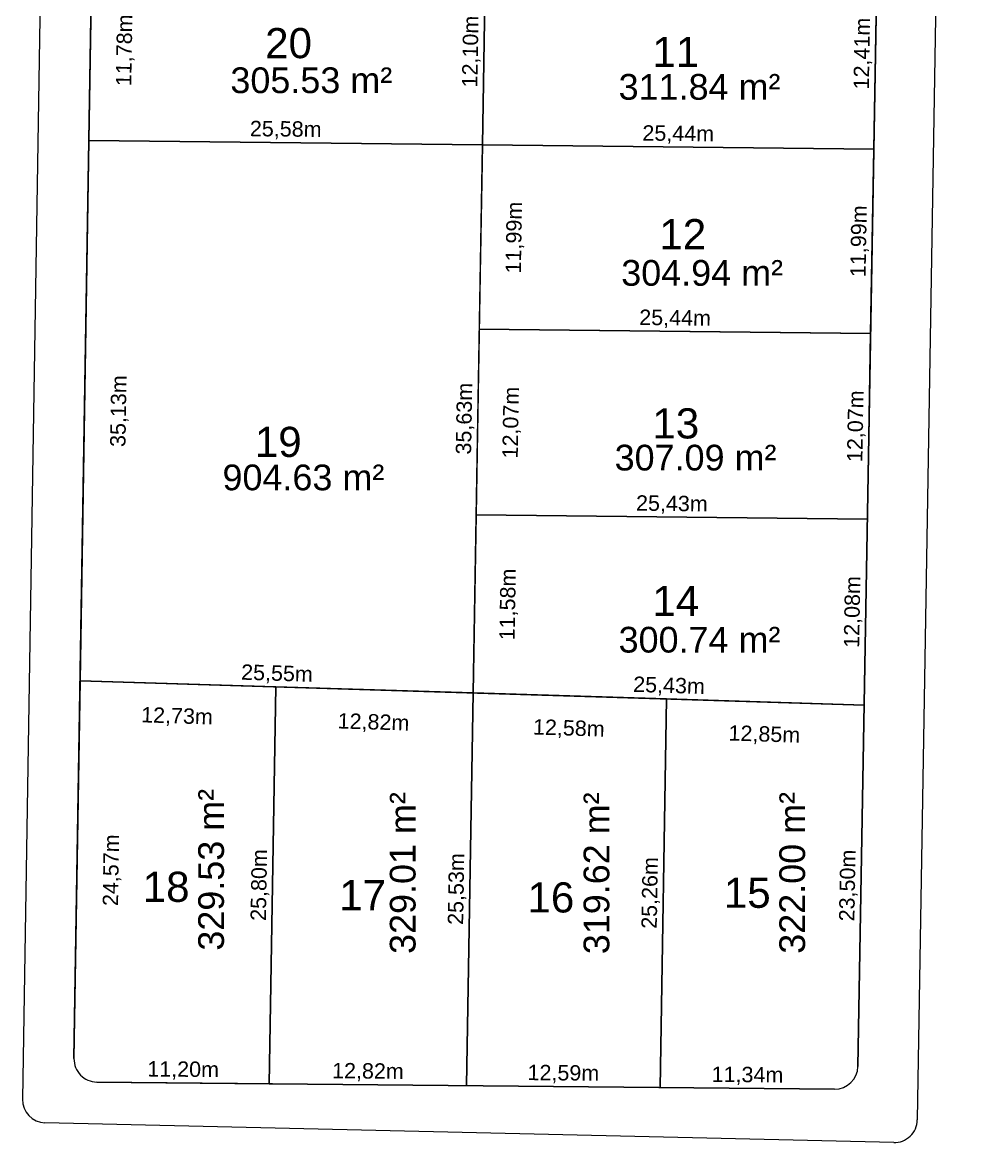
# Model space of a CAD drawing. Header units: metres. Extents: x 3808 to 8215, y 2374 to 6187.
# Drawn here: x 4756.5 to 4817.7, y 4607.9 to 4680.7 of the extents above; entities that cross this region are included whole.
import ezdxf
from ezdxf.enums import TextEntityAlignment as Align

# ---------------------------------------------------------------- set-up
doc = ezdxf.new("R2010")
doc.units = ezdxf.units.M
for name, color, linetype in [('Areas Lotes', 1, 'Continuous'), ('Calçada', 8, 'Continuous'), ('COTAS', 7, 'Continuous'), ('Lote', 7, 'Continuous'), ('Nº Lote', 7, 'Continuous'), ('quadras', 7, 'Continuous')]:
    doc.layers.add(name, color=color, linetype=linetype)
doc.styles.add('Arial', font='arial.ttf')
doc.dimstyles.new('Copy(2) of ISO-25', dxfattribs={"dimtxt": 1, "dimasz": 2.5, "dimexe": 1.25, "dimexo": 0.625, "dimgap": 0.2, "dimtad": 1, "dimtoh": 1, "dimlfac": 1, "dimzin": 1, "dimtxsty": 'Arial', "dimblk": 'NONE', "dimcen": 0, "dimse1": 1, "dimse2": 1, "dimsd1": 1, "dimsd2": 1, "dimclrt": 256, "dimaunit": 1, "dimadec": 3, "dimazin": 0, "dimtfac": 1, "dimtmove": 0, "dimatfit": 3, "dimldrblk": 'NONE', "dimfxl": 1, "dimtolj": 1, "dimtzin": 0, "dimarcsym": 0})

# ---------------------------------------------------------------- blocks, each defined once
blk = doc.blocks.new('*D3386')
at = {"layer": 'Defpoints', "color": 0, "linetype": 'Continuous', "transparency": 16777216}
for p in [(4760.999, 4684.845), (4760.809, 4673.063), (4763.905, 4673.013)]:
    blk.add_point(p, dxfattribs=at)
at = {"layer": 'COTAS', "linetype": 'Continuous', "lineweight": 5, "transparency": 16777216, "insert": (4763.199, 4678.917), "char_height": 1, "attachment_point": 5, "rotation": 89.07735, "style": 'Arial'}
blk.add_mtext('\\A1;11,78m', dxfattribs=at)
blk = doc.blocks.new('_None')
blk = doc.blocks.new('*D3387')
at = {"layer": 'Defpoints', "color": 0, "linetype": 'Continuous', "transparency": 16777216}
for p in [(4760.809, 4673.063), (4760.244, 4637.936), (4763.339, 4637.886)]:
    blk.add_point(p, dxfattribs=at)
at = {"layer": 'COTAS', "linetype": 'Continuous', "lineweight": 5, "transparency": 16777216, "insert": (4762.821, 4655.462), "char_height": 1, "attachment_point": 5, "rotation": 89.07735, "style": 'Arial'}
blk.add_mtext('\\A1;35,13m', dxfattribs=at)
blk = doc.blocks.new('*D3388')
at = {"layer": 'Defpoints', "color": 0, "linetype": 'Continuous', "transparency": 16777216}
for p in [(4760.244, 4637.936), (4759.848, 4613.371), (4762.943, 4613.321)]:
    blk.add_point(p, dxfattribs=at)
at = {"layer": 'COTAS', "linetype": 'Continuous', "lineweight": 5, "transparency": 16777216, "insert": (4762.34, 4625.617), "char_height": 1, "attachment_point": 5, "rotation": 89.07735, "style": 'Arial'}
blk.add_mtext('\\A1;24,57m', dxfattribs=at)
blk = doc.blocks.new('*D3389')
at = {"layer": 'Defpoints', "color": 0, "linetype": 'Continuous', "transparency": 16777216}
for p in [(4772.972, 4637.541), (4772.534, 4611.74), (4772.534, 4611.74)]:
    blk.add_point(p, dxfattribs=at)
at = {"layer": 'COTAS', "linetype": 'Continuous', "lineweight": 5, "transparency": 16777216, "insert": (4771.952, 4624.654), "char_height": 1, "attachment_point": 5, "rotation": 89.02807, "style": 'Arial'}
blk.add_mtext('\\A1;25,80m', dxfattribs=at)
blk = doc.blocks.new('*D3390')
at = {"layer": 'Defpoints', "color": 0, "linetype": 'Continuous', "transparency": 16777216}
for p in [(4785.786, 4637.144), (4785.352, 4611.618), (4785.352, 4611.618)]:
    blk.add_point(p, dxfattribs=at)
at = {"layer": 'COTAS', "linetype": 'Continuous', "lineweight": 5, "transparency": 16777216, "insert": (4784.768, 4624.394), "char_height": 1, "attachment_point": 5, "rotation": 89.02807, "style": 'Arial'}
blk.add_mtext('\\A1;25,53m', dxfattribs=at)
blk = doc.blocks.new('*D3391')
at = {"layer": 'Defpoints', "color": 0, "linetype": 'Continuous', "transparency": 16777216}
for p in [(4798.362, 4636.754), (4797.943, 4611.497), (4797.943, 4611.497)]:
    blk.add_point(p, dxfattribs=at)
at = {"layer": 'COTAS', "linetype": 'Continuous', "lineweight": 5, "transparency": 16777216, "insert": (4797.352, 4624.139), "char_height": 1, "attachment_point": 5, "rotation": 89.04841, "style": 'Arial'}
blk.add_mtext('\\A1;25,26m', dxfattribs=at)
blk = doc.blocks.new('*D3392')
at = {"layer": 'Defpoints', "color": 0, "linetype": 'Continuous', "transparency": 16777216}
for p in [(4811.204, 4636.355), (4810.795, 4612.863), (4810.795, 4612.863)]:
    blk.add_point(p, dxfattribs=at)
at = {"layer": 'COTAS', "linetype": 'Continuous', "lineweight": 5, "transparency": 16777216, "insert": (4810.198, 4624.623), "char_height": 1, "attachment_point": 5, "rotation": 89.00284, "style": 'Arial'}
blk.add_mtext('\\A1;23,50m', dxfattribs=at)
blk = doc.blocks.new('*D3393')
at = {"layer": 'Defpoints', "color": 0, "linetype": 'Continuous', "transparency": 16777216}
for p in [(4811.414, 4648.43), (4811.204, 4636.355), (4811.204, 4636.355)]:
    blk.add_point(p, dxfattribs=at)
at = {"layer": 'COTAS', "linetype": 'Continuous', "lineweight": 5, "transparency": 16777216, "insert": (4810.508, 4642.406), "char_height": 1, "attachment_point": 5, "rotation": 89.00284, "style": 'Arial'}
blk.add_mtext('\\A1;12,08m', dxfattribs=at)
blk = doc.blocks.new('*D3394')
at = {"layer": 'Defpoints', "color": 0, "linetype": 'Continuous', "transparency": 16777216}
for p in [(4811.624, 4660.501), (4811.414, 4648.43), (4811.414, 4648.43)]:
    blk.add_point(p, dxfattribs=at)
at = {"layer": 'COTAS', "linetype": 'Continuous', "lineweight": 5, "transparency": 16777216, "insert": (4810.718, 4654.479), "char_height": 1, "attachment_point": 5, "rotation": 89.00284, "style": 'Arial'}
blk.add_mtext('\\A1;12,07m', dxfattribs=at)
blk = doc.blocks.new('*D3395')
at = {"layer": 'Defpoints', "color": 0, "linetype": 'Continuous', "transparency": 16777216}
for p in [(4811.833, 4672.485), (4811.624, 4660.501), (4811.624, 4660.501)]:
    blk.add_point(p, dxfattribs=at)
at = {"layer": 'COTAS', "linetype": 'Continuous', "lineweight": 5, "transparency": 16777216, "insert": (4810.927, 4666.507), "char_height": 1, "attachment_point": 5, "rotation": 89.00284, "style": 'Arial'}
blk.add_mtext('\\A1;11,99m', dxfattribs=at)
blk = doc.blocks.new('*D3396')
at = {"layer": 'Defpoints', "color": 0, "linetype": 'Continuous', "transparency": 16777216}
for p in [(4812.049, 4684.895), (4811.833, 4672.485), (4811.833, 4672.485)]:
    blk.add_point(p, dxfattribs=at)
at = {"layer": 'COTAS', "linetype": 'Continuous', "lineweight": 5, "transparency": 16777216, "insert": (4811.14, 4678.704), "char_height": 1, "attachment_point": 5, "rotation": 89.00284, "style": 'Arial'}
blk.add_mtext('\\A1;12,41m', dxfattribs=at)
blk = doc.blocks.new('*D3416')
at = {"layer": 'Defpoints', "color": 0, "linetype": 'Continuous', "transparency": 16777216}
for p in [(4760.809, 4673.063), (4760.809, 4673.063), (4786.39, 4672.773)]:
    blk.add_point(p, dxfattribs=at)
at = {"layer": 'COTAS', "linetype": 'Continuous', "lineweight": 5, "transparency": 16777216, "insert": (4773.609, 4673.719), "char_height": 1, "attachment_point": 5, "rotation": 359.35127, "style": 'Arial'}
blk.add_mtext('\\A1;25,58m', dxfattribs=at)
blk = doc.blocks.new('*D3417')
at = {"layer": 'Defpoints', "color": 0, "linetype": 'Continuous', "transparency": 16777216}
for p in [(4786.39, 4672.773), (4811.833, 4672.485), (4811.833, 4672.485)]:
    blk.add_point(p, dxfattribs=at)
at = {"layer": 'COTAS', "linetype": 'Continuous', "lineweight": 5, "transparency": 16777216, "insert": (4799.12, 4673.43), "char_height": 1, "attachment_point": 5, "rotation": 359.35127, "style": 'Arial'}
blk.add_mtext('\\A1;25,44m', dxfattribs=at)
blk = doc.blocks.new('*D3418')
at = {"layer": 'Defpoints', "color": 0, "linetype": 'Continuous', "transparency": 16777216}
for p in [(4786.187, 4660.789), (4811.624, 4660.501), (4811.624, 4660.501)]:
    blk.add_point(p, dxfattribs=at)
at = {"layer": 'COTAS', "linetype": 'Continuous', "lineweight": 5, "transparency": 16777216, "insert": (4798.914, 4661.446), "char_height": 1, "attachment_point": 5, "rotation": 359.35127, "style": 'Arial'}
blk.add_mtext('\\A1;25,44m', dxfattribs=at)
blk = doc.blocks.new('*D3419')
at = {"layer": 'Defpoints', "color": 0, "linetype": 'Continuous', "transparency": 16777216}
for p in [(4785.982, 4648.718), (4811.414, 4648.43), (4811.414, 4648.43)]:
    blk.add_point(p, dxfattribs=at)
at = {"layer": 'COTAS', "linetype": 'Continuous', "lineweight": 5, "transparency": 16777216, "insert": (4798.707, 4649.374), "char_height": 1, "attachment_point": 5, "rotation": 359.35127, "style": 'Arial'}
blk.add_mtext('\\A1;25,43m', dxfattribs=at)
blk = doc.blocks.new('*D3420')
at = {"layer": 'Defpoints', "color": 0, "linetype": 'Continuous', "transparency": 16777216}
for p in [(4760.244, 4637.936), (4772.972, 4637.541), (4772.88, 4634.571)]:
    blk.add_point(p, dxfattribs=at)
at = {"layer": 'COTAS', "linetype": 'Continuous', "lineweight": 5, "transparency": 16777216, "insert": (4766.541, 4635.569), "char_height": 1, "attachment_point": 5, "rotation": 358.22373, "style": 'Arial'}
blk.add_mtext('\\A1;12,73m', dxfattribs=at)
blk = doc.blocks.new('*D3421')
at = {"layer": 'Defpoints', "color": 0, "linetype": 'Continuous', "transparency": 16777216}
for p in [(4772.972, 4637.541), (4785.786, 4637.144), (4785.693, 4634.174)]:
    blk.add_point(p, dxfattribs=at)
at = {"layer": 'COTAS', "linetype": 'Continuous', "lineweight": 5, "transparency": 16777216, "insert": (4779.312, 4635.173), "char_height": 1, "attachment_point": 5, "rotation": 358.22373, "style": 'Arial'}
blk.add_mtext('\\A1;12,82m', dxfattribs=at)
blk = doc.blocks.new('*D3422')
at = {"layer": 'Defpoints', "color": 0, "linetype": 'Continuous', "transparency": 16777216}
for p in [(4785.786, 4637.144), (4798.362, 4636.754), (4798.27, 4633.784)]:
    blk.add_point(p, dxfattribs=at)
at = {"layer": 'COTAS', "linetype": 'Continuous', "lineweight": 5, "transparency": 16777216, "insert": (4792.007, 4634.78), "char_height": 1, "attachment_point": 5, "rotation": 358.22373, "style": 'Arial'}
blk.add_mtext('\\A1;12,58m', dxfattribs=at)
blk = doc.blocks.new('*D3423')
at = {"layer": 'Defpoints', "color": 0, "linetype": 'Continuous', "transparency": 16777216}
for p in [(4798.362, 4636.754), (4811.204, 4636.355), (4811.112, 4633.386)]:
    blk.add_point(p, dxfattribs=at)
at = {"layer": 'COTAS', "linetype": 'Continuous', "lineweight": 5, "transparency": 16777216, "insert": (4804.716, 4634.386), "char_height": 1, "attachment_point": 5, "rotation": 358.22373, "style": 'Arial'}
blk.add_mtext('\\A1;12,85m', dxfattribs=at)
blk = doc.blocks.new('*D3424')
at = {"layer": 'Defpoints', "color": 0, "linetype": 'Continuous', "transparency": 16777216}
for p in [(4761.333, 4611.847), (4761.333, 4611.847), (4772.534, 4611.74)]:
    blk.add_point(p, dxfattribs=at)
at = {"layer": 'COTAS', "linetype": 'Continuous', "lineweight": 5, "transparency": 16777216, "insert": (4766.942, 4612.595), "char_height": 1, "attachment_point": 5, "rotation": 359.45264, "style": 'Arial'}
blk.add_mtext('\\A1;11,20m', dxfattribs=at)
blk = doc.blocks.new('*D3425')
at = {"layer": 'Defpoints', "color": 0, "linetype": 'Continuous', "transparency": 16777216}
for p in [(4772.534, 4611.74), (4785.352, 4611.618), (4785.352, 4611.618)]:
    blk.add_point(p, dxfattribs=at)
at = {"layer": 'COTAS', "linetype": 'Continuous', "lineweight": 5, "transparency": 16777216, "insert": (4778.951, 4612.48), "char_height": 1, "attachment_point": 5, "rotation": 359.45264, "style": 'Arial'}
blk.add_mtext('\\A1;12,82m', dxfattribs=at)
blk = doc.blocks.new('*D3426')
at = {"layer": 'Defpoints', "color": 0, "linetype": 'Continuous', "transparency": 16777216}
for p in [(4785.352, 4611.618), (4797.943, 4611.497), (4797.943, 4611.497)]:
    blk.add_point(p, dxfattribs=at)
at = {"layer": 'COTAS', "linetype": 'Continuous', "lineweight": 5, "transparency": 16777216, "insert": (4791.655, 4612.359), "char_height": 1, "attachment_point": 5, "rotation": 359.45264, "style": 'Arial'}
blk.add_mtext('\\A1;12,59m', dxfattribs=at)
blk = doc.blocks.new('*D3427')
at = {"layer": 'Defpoints', "color": 0, "linetype": 'Continuous', "transparency": 16777216}
for p in [(4797.943, 4611.497), (4809.281, 4611.389), (4809.281, 4611.389)]:
    blk.add_point(p, dxfattribs=at)
at = {"layer": 'COTAS', "linetype": 'Continuous', "lineweight": 5, "transparency": 16777216, "insert": (4803.619, 4612.244), "char_height": 1, "attachment_point": 5, "rotation": 359.45264, "style": 'Arial'}
blk.add_mtext('\\A1;11,34m', dxfattribs=at)
blk = doc.blocks.new('*D3428')
at = {"layer": 'Defpoints', "color": 0, "linetype": 'Continuous', "transparency": 16777216}
for p in [(4760.244, 4637.936), (4785.786, 4637.144), (4785.786, 4637.144)]:
    blk.add_point(p, dxfattribs=at)
at = {"layer": 'COTAS', "linetype": 'Continuous', "lineweight": 5, "transparency": 16777216, "insert": (4773.039, 4638.34), "char_height": 1, "attachment_point": 5, "rotation": 358.22373, "style": 'Arial'}
blk.add_mtext('\\A1;25,55m', dxfattribs=at)
blk = doc.blocks.new('*D3429')
at = {"layer": 'Defpoints', "color": 0, "linetype": 'Continuous', "transparency": 16777216}
for p in [(4785.786, 4637.144), (4811.204, 4636.355), (4811.204, 4636.355)]:
    blk.add_point(p, dxfattribs=at)
at = {"layer": 'COTAS', "linetype": 'Continuous', "lineweight": 5, "transparency": 16777216, "insert": (4798.519, 4637.55), "char_height": 1, "attachment_point": 5, "rotation": 358.22373, "style": 'Arial'}
blk.add_mtext('\\A1;25,43m', dxfattribs=at)
blk = doc.blocks.new('*D3430')
at = {"layer": 'Defpoints', "color": 0, "linetype": 'Continuous', "transparency": 16777216}
for p in [(4785.982, 4648.718), (4789.018, 4648.666), (4785.786, 4637.144)]:
    blk.add_point(p, dxfattribs=at)
at = {"layer": 'COTAS', "linetype": 'Continuous', "lineweight": 5, "transparency": 16777216, "insert": (4788.118, 4642.893), "char_height": 1, "attachment_point": 5, "rotation": 89.02807, "style": 'Arial'}
blk.add_mtext('\\A1;11,58m', dxfattribs=at)
blk = doc.blocks.new('*D3431')
at = {"layer": 'Defpoints', "color": 0, "linetype": 'Continuous', "transparency": 16777216}
for p in [(4786.187, 4660.789), (4789.222, 4660.737), (4785.982, 4648.718)]:
    blk.add_point(p, dxfattribs=at)
at = {"layer": 'COTAS', "linetype": 'Continuous', "lineweight": 5, "transparency": 16777216, "insert": (4788.319, 4654.715), "char_height": 1, "attachment_point": 5, "rotation": 89.02807, "style": 'Arial'}
blk.add_mtext('\\A1;12,07m', dxfattribs=at)
blk = doc.blocks.new('*D3432')
at = {"layer": 'Defpoints', "color": 0, "linetype": 'Continuous', "transparency": 16777216}
for p in [(4786.39, 4672.773), (4789.426, 4672.722), (4786.187, 4660.789)]:
    blk.add_point(p, dxfattribs=at)
at = {"layer": 'COTAS', "linetype": 'Continuous', "lineweight": 5, "transparency": 16777216, "insert": (4788.523, 4666.743), "char_height": 1, "attachment_point": 5, "rotation": 89.02807, "style": 'Arial'}
blk.add_mtext('\\A1;11,99m', dxfattribs=at)
blk = doc.blocks.new('*D3433')
at = {"layer": 'Defpoints', "color": 0, "linetype": 'Continuous', "transparency": 16777216}
for p in [(4786.39, 4672.773), (4786.39, 4672.773), (4785.786, 4637.144)]:
    blk.add_point(p, dxfattribs=at)
at = {"layer": 'COTAS', "linetype": 'Continuous', "lineweight": 5, "transparency": 16777216, "insert": (4785.287, 4654.972), "char_height": 1, "attachment_point": 5, "rotation": 89.02807, "style": 'Arial'}
blk.add_mtext('\\A1;35,63m', dxfattribs=at)
blk = doc.blocks.new('*D3434')
at = {"layer": 'Defpoints', "color": 0, "linetype": 'Continuous', "transparency": 16777216}
for p in [(4786.595, 4684.87), (4786.595, 4684.87), (4786.39, 4672.773)]:
    blk.add_point(p, dxfattribs=at)
at = {"layer": 'COTAS', "linetype": 'Continuous', "lineweight": 5, "transparency": 16777216, "insert": (4785.692, 4678.835), "char_height": 1, "attachment_point": 5, "rotation": 89.02807, "style": 'Arial'}
blk.add_mtext('\\A1;12,10m', dxfattribs=at)

msp = doc.modelspace()

# ---------------------------------------------------------------- linework, layer by layer
at = {"layer": 'Calçada', "linetype": 'Continuous', "lineweight": 5}
for p, q in [((4759.467, 4795.787), (4756.496, 4610.727)), ((4817.729, 4794.454), (4814.655, 4609.387)), ((4813.121, 4607.912), (4757.961, 4609.203))]:
    msp.add_line(p, q, dxfattribs=at)
for centre, start, end in [((4757.996, 4610.703), 179.08008, 268.65905), ((4813.156, 4609.412), 268.65905, 359.04842)]:
    msp.add_arc(centre, 1.5, start, end, dxfattribs=at)
at = {"layer": 'Lote', "lineweight": 5}
for p, q in [((4787.14, 4716.974), (4785.352, 4611.618)), ((4811.833, 4672.485), (4760.809, 4673.063)), ((4811.637, 4660.501), (4786.187, 4660.789)), ((4811.349, 4648.43), (4785.982, 4648.718)), ((4760.244, 4637.936), (4811.204, 4636.355)), ((4772.972, 4637.541), (4772.534, 4611.74)), ((4798.362, 4636.754), (4797.943, 4611.497))]:
    msp.add_line(p, q, dxfattribs=at)
at = {"layer": 'Lote', "linetype": 'Continuous', "lineweight": 5, "flags": 128}
for points in [[(4786.39, 4672.773), (4786.595, 4684.87), (4760.999, 4684.845), (4760.809, 4673.063)], [(4811.833, 4672.485), (4812.049, 4684.895), (4786.595, 4684.87), (4786.39, 4672.773)], [(4760.809, 4673.063), (4760.244, 4637.936), (4785.786, 4637.144), (4786.39, 4672.773)], [(4786.39, 4672.773), (4786.187, 4660.789), (4811.624, 4660.501), (4811.833, 4672.485)], [(4811.414, 4648.43), (4811.624, 4660.501), (4786.187, 4660.789), (4785.982, 4648.718)], [(4785.982, 4648.718), (4785.786, 4637.144), (4811.204, 4636.355), (4811.414, 4648.43)], [(4772.534, 4611.74), (4785.352, 4611.618), (4785.786, 4637.144), (4772.972, 4637.541)], [(4798.362, 4636.754), (4785.786, 4637.144), (4785.352, 4611.618), (4797.943, 4611.497)]]:
    msp.add_lwpolyline(points, close=True, dxfattribs=at)
for points in [[(4772.972, 4637.541), (4760.244, 4637.936), (4759.848, 4613.371, 0.416133), (4761.333, 4611.847), (4772.534, 4611.74)], [(4811.204, 4636.355), (4798.362, 4636.754), (4797.943, 4611.497), (4809.281, 4611.389, 0.411916), (4810.795, 4612.863)]]:
    msp.add_lwpolyline(points, format="xyb", close=True, dxfattribs=at)
at = {"layer": 'quadras', "lineweight": 5}
for p, q in [((4759.848, 4613.371), (4762.721, 4791.792)), ((4813.905, 4791.574), (4810.795, 4612.863)), ((4809.281, 4611.389), (4761.333, 4611.847))]:
    msp.add_line(p, q, dxfattribs=at)
at = {"layer": 'quadras', "linetype": 'Continuous', "lineweight": 5, "flags": 128}
msp.add_lwpolyline([(4813.905, 4791.574, 0.418298), (4812.411, 4793.1), (4764.226, 4793.267, 0.410521), (4762.721, 4791.792), (4759.848, 4613.371, 0.416133), (4761.333, 4611.847), (4809.281, 4611.389, 0.411916), (4810.795, 4612.863)], format="xyb", close=True, dxfattribs=at)
at = {"layer": 'quadras', "lineweight": 5}
for centre, start, end in [((4761.348, 4613.347), 179.07735, 269.45264), ((4809.295, 4612.889), 269.45264, 359.00284)]:
    msp.add_arc(centre, 1.5, start, end, dxfattribs=at)

# ---------------------------------------------------------------- texts
at = {"layer": 'Areas Lotes', "linetype": 'Continuous', "lineweight": 5, "style": 'Arial'}
for s, p in [('305.53 m²', (4770.012, 4676.135)), ('311.84 m²', (4795.243, 4675.706)), ('304.94 m²', (4795.414, 4663.612)), ('307.09 m²', (4794.985, 4651.604)), ('904.63 m²', (4769.497, 4650.317)), ('300.74 m²', (4795.243, 4639.767))]:
    msp.add_text(s, height=1.6726, dxfattribs=at).set_placement(p)
for s, p in [('329.53 m²', (4769.595, 4620.389)), ('322.00 m²', (4807.362, 4620.186)), ('329.01 m²', (4782.047, 4620.176)), ('319.62 m²', (4794.639, 4620.158))]:
    msp.add_text(s, height=1.6726, rotation=90, dxfattribs=at).set_placement(p)
at = {"layer": 'Nº Lote', "linetype": 'Continuous', "lineweight": 5, "style": 'Arial'}
for s, p in [('20', (4773.794, 4678.406)), ('11', (4798.96, 4677.83)), ('12', (4799.416, 4665.986)), ('13', (4798.96, 4653.686)), ('19', (4773.123, 4652.483)), ('14', (4798.96, 4642.145)), ('18', (4765.837, 4623.56)), ('17', (4778.608, 4623.019)), ('16', (4790.842, 4622.87)), ('15', (4803.604, 4623.173))]:
    msp.add_text(s, height=1.96, dxfattribs=at).set_placement(p, align=Align.CENTER)

# ---------------------------------------------------------------- dimensions: what is measured, and where the dimension line sits
at = {"layer": 'COTAS', "linetype": 'Continuous', "lineweight": 5}
for base, p1, p2, angle, picture, middle in [((4763.905, 4673.013), (4760.999, 4684.845), (4760.809, 4673.063), 89.07735, '*D3386', (4763.199, 4678.917)), ((4786.595, 4684.87), (4786.39, 4672.773), (4786.595, 4684.87), 269.02807, '*D3434', (4785.692, 4678.835)), ((4763.339, 4637.886), (4760.809, 4673.063), (4760.244, 4637.936), 89.07735, '*D3387', (4762.821, 4655.462)), ((4789.426, 4672.722), (4786.187, 4660.789), (4786.39, 4672.773), 269.02807, '*D3432', (4788.523, 4666.743)), ((4789.222, 4660.737), (4785.982, 4648.718), (4786.187, 4660.789), 269.02807, '*D3431', (4788.319, 4654.715)), ((4762.943, 4613.321), (4760.244, 4637.936), (4759.848, 4613.371), 89.07735, '*D3388', (4762.34, 4625.617)), ((4785.693, 4634.174), (4772.972, 4637.541), (4785.786, 4637.144), 178.22373, '*D3421', (4779.312, 4635.173)), ((4798.27, 4633.784), (4785.786, 4637.144), (4798.362, 4636.754), 178.22373, '*D3422', (4792.007, 4634.78)), ((4811.112, 4633.386), (4798.362, 4636.754), (4811.204, 4636.355), 178.22373, '*D3423', (4804.716, 4634.386))]:
    dim = msp.add_linear_dim(base=base, p1=p1, p2=p2, angle=angle, dimstyle='Copy(2) of ISO-25', override={"dimpost": 'm', "dimtmove": 1}, dxfattribs=at)
    dim.commit()
    dim.dimension.update_dxf_attribs({"geometry": picture, "text_midpoint": middle})
for p1, p2, distance, picture, middle in [((4812.049, 4684.895), (4811.833, 4672.485), 0, '*D3396', (4811.14, 4678.704)), ((4786.39, 4672.773), (4760.809, 4673.063), 0, '*D3416', (4773.609, 4673.719)), ((4786.39, 4672.773), (4811.833, 4672.485), 0, '*D3417', (4799.12, 4673.43)), ((4785.786, 4637.144), (4786.39, 4672.773), 0, '*D3433', (4785.287, 4654.972)), ((4811.833, 4672.485), (4811.624, 4660.501), 0, '*D3395', (4810.927, 4666.507)), ((4786.187, 4660.789), (4811.624, 4660.501), 0, '*D3418', (4798.914, 4661.446)), ((4811.624, 4660.501), (4811.414, 4648.43), 0, '*D3394', (4810.718, 4654.479)), ((4785.982, 4648.718), (4811.414, 4648.43), 0, '*D3419', (4798.707, 4649.374)), ((4785.786, 4637.144), (4785.982, 4648.718), -3.036, '*D3430', (4788.118, 4642.893)), ((4811.414, 4648.43), (4811.204, 4636.355), 0, '*D3393', (4810.508, 4642.406)), ((4760.244, 4637.936), (4785.786, 4637.144), 0, '*D3428', (4773.039, 4638.34)), ((4785.786, 4637.144), (4811.204, 4636.355), 0, '*D3429', (4798.519, 4637.55)), ((4760.244, 4637.936), (4772.972, 4637.541), -2.971, '*D3420', (4766.541, 4635.569)), ((4772.972, 4637.541), (4772.534, 4611.74), 0, '*D3389', (4771.952, 4624.654)), ((4785.786, 4637.144), (4785.352, 4611.618), 0, '*D3390', (4784.768, 4624.394)), ((4798.362, 4636.754), (4797.943, 4611.497), 0, '*D3391', (4797.352, 4624.139)), ((4811.204, 4636.355), (4810.795, 4612.863), 0, '*D3392', (4810.198, 4624.623)), ((4772.534, 4611.74), (4761.333, 4611.847), 0, '*D3424', (4766.942, 4612.595)), ((4772.534, 4611.74), (4785.352, 4611.618), 0, '*D3425', (4778.951, 4612.48)), ((4785.352, 4611.618), (4797.943, 4611.497), 0, '*D3426', (4791.655, 4612.359)), ((4797.943, 4611.497), (4809.281, 4611.389), 0, '*D3427', (4803.619, 4612.244))]:
    dim = msp.add_aligned_dim(p1=p1, p2=p2, distance=distance, dimstyle='Copy(2) of ISO-25', override={"dimpost": 'm'}, dxfattribs=at)
    dim.commit()
    dim.dimension.update_dxf_attribs({"geometry": picture, "text_midpoint": middle})

doc.saveas('drawing.dxf')
